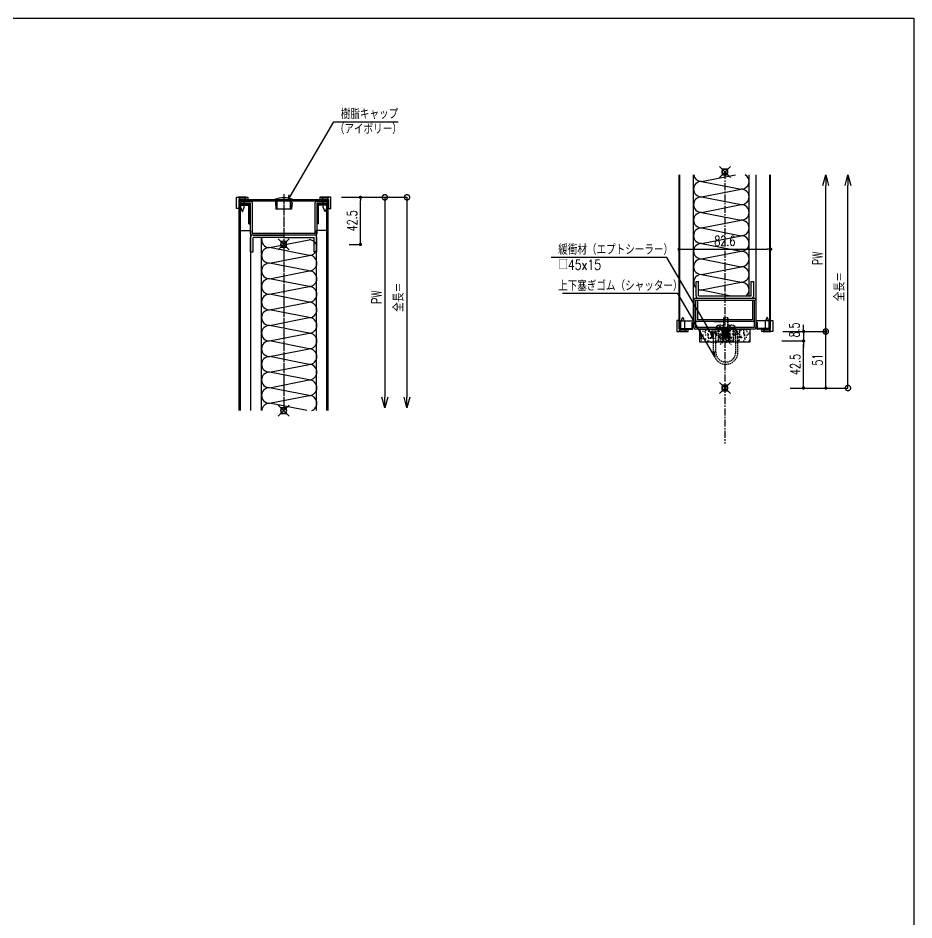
# Model space of a CAD drawing. Extents: x -275225 to 47266, y -41063 to 95295.
# Drawn here: x -228023 to -227214, y -18369 to -17555 of the extents above; entities that cross this region are included whole.
import ezdxf

# ---------------------------------------------------------------- set-up
doc = ezdxf.new("R2010")
doc.units = 0
doc.header["$LTSCALE"] = 0.2
doc.header["$PDMODE"] = 99
doc.header["$PDSIZE"] = 5
doc.linetypes.add('CENTER', pattern=[50.8, 31.75, -6.35, 6.35, -6.35])
doc.linetypes.add('HIDDEN', pattern=[9.525, 6.35, -3.175])
for name, color, linetype in [('_P18_製品', 4, 'Continuous'), ('_P18_製品寸法', 9, 'Continuous'), ('_基準', 1, 'CENTER'), ('_文字', 3, 'Continuous'), ('_製品寸法', 9, 'Continuous')]:
    doc.layers.add(name, color=color, linetype=linetype)
doc.layers.add('_ポイント', color=1, linetype='Continuous', plot=False)
doc.styles.add('OKAMURA', font='SIMPLEX.shx', dxfattribs={"width": 0.7, "bigfont": 'BIGFONT.shx'})
doc.dimstyles.new('OKAMURA-003', dxfattribs={"dimscale": 3, "dimtxt": 3, "dimasz": 1, "dimexe": 0, "dimexo": 3, "dimgap": 1, "dimtad": 1, "dimdec": 3, "dimdsep": 46, "dimtxsty": 'OKAMURA', "dimblk1": 'DOT', "dimblk2": 'DOT', "dimsah": 1, "dimcen": 0, "dimclrd": 9, "dimclre": 9, "dimclrt": 3, "dimadec": 0, "dimazin": 0, "dimtfac": 1, "dimtdec": 3, "dimtix": 1, "dimtmove": 2, "dimatfit": 3, "dimldrblk": 'NONE', "dimfxl": 0, "dimtolj": 1, "dimarcsym": 0})

# ---------------------------------------------------------------- blocks, each defined once
blk = doc.blocks.new('_DotSmall')
at = {"color": 0, "linetype": 'ByBlock', "const_width": 0.5}
blk.add_lwpolyline([(-0.0625, 0, 1), (0.0625, 0, 1)], format="xyb", close=True, dxfattribs=at)
blk = doc.blocks.new('_Open30')
at = {"color": 0, "linetype": 'ByBlock', "lineweight": -2}
for p, q in [((-1, 0.268), (0, 0)), ((0, 0), (-1, -0.268)), ((0, 0), (-1, 0))]:
    blk.add_line(p, q, dxfattribs=at)
blk = doc.blocks.new('*D449')
at = {"layer": '_製品寸法', "color": 9, "lineweight": -2, "transparency": 16777216}
for p, q in [((52.3, 42.5), (91.33, 42.5)), ((91.33, 42.5), (91.33, -137.9))]:
    blk.add_line(p, q, dxfattribs=at)
at = {"layer": 'Defpoints', "color": 0, "transparency": 16777216}
for p in [(43.3, 42.5), (41.3, -147.5), (91.33, -147.5)]:
    blk.add_point(p, dxfattribs=at)
at = {"layer": '_製品寸法', "color": 9, "lineweight": -2, "transparency": 16777216, "xscale": 9.600000000000001, "yscale": 9.600000000000001, "zscale": 9.600000000000001}
for name, p, rotation in [('_DotSmall', (91.33, 42.5), 90), ('_Open30', (91.33, -147.5), 270)]:
    blk.add_blockref(name, p, dxfattribs=dict(at, rotation=rotation))
at = {"layer": '_製品寸法', "color": 3, "transparency": 16777216, "insert": (83.83, -47.7), "char_height": 9, "attachment_point": 5, "rotation": 90, "style": 'OKAMURA'}
blk.add_mtext('\\A1;PW', dxfattribs=at)
blk = doc.blocks.new('_None')
blk = doc.blocks.new('_DOT')
at = {"color": 0, "linetype": 'ByBlock'}
blk.add_line((-0.5, 0), (-1, 0), dxfattribs=at)
at = {"color": 0, "linetype": 'ByBlock', "const_width": 0.5}
blk.add_lwpolyline([(-0.25, 0, 1), (0.25, 0, 1)], format="xyb", close=True, dxfattribs=at)
blk = doc.blocks.new('*D450')
at = {"layer": '_製品寸法', "color": 9, "lineweight": -2, "transparency": 16777216}
for p, q in [((52.3, 42.5), (69.28, 42.5)), ((69.28, 3), (69.28, 39.5)), ((59, 0), (69.28, 0))]:
    blk.add_line(p, q, dxfattribs=at)
at = {"layer": 'Defpoints', "color": 0, "transparency": 16777216}
for p in [(43.3, 42.5), (69.28, 42.5), (50, 0)]:
    blk.add_point(p, dxfattribs=at)
at = {"layer": '_製品寸法', "color": 9, "lineweight": -2, "transparency": 16777216, "xscale": 3, "yscale": 3, "zscale": 3}
for p, rotation in [((69.28, 42.5), 90), ((69.28, 0), 270)]:
    blk.add_blockref('_DOT', p, dxfattribs=dict(at, rotation=rotation))
at = {"layer": '_製品寸法', "color": 3, "transparency": 16777216, "insert": (61.78, 21.25), "char_height": 9, "attachment_point": 5, "rotation": 90, "style": 'OKAMURA'}
blk.add_mtext('\\A1;42.5', dxfattribs=at)
blk = doc.blocks.new('SS_FEW')
at = {"color": 6, "linetype": 'ByBlock'}
for p, q in [((-7.5, 5.2), (-7, 9.7)), ((-7, 9.7), (-7, 10.7)), ((-7, 10.7), (7, 10.7)), ((-6.5, 9.7), (-7, 9.7)), ((-6.5, 9.7), (-6.5, 2)), ((-6, 10.7), (-6, 2)), ((6, 10.7), (6, 2)), ((6.5, 9.7), (6.5, 2)), ((6.5, 9.7), (7, 9.7)), ((7, 9.7), (7, 10.7)), ((7, 9.7), (7, 10.7)), ((7.5, 5.2), (7, 9.7)), ((8.35, 2), (-8.35, 2)), ((-7.25, 5.2), (-7.5, 5.2)), ((-7.25, 4.4), (-7.25, 5.2)), ((-7.25, 4.4), (-7, 4.4)), ((-7, 4.4), (-7, 2.8)), ((-6.5, 2.8), (-7, 2.8)), ((6.5, 2.8), (7, 2.8)), ((7, 4.4), (7, 2.8)), ((7.25, 4.4), (7, 4.4)), ((7.25, 4.4), (7.25, 5.2)), ((7.25, 5.2), (7.5, 5.2))]:
    blk.add_line(p, q, dxfattribs=at)
blk.add_arc((0, 22.99), 22.59, 248.30531, 291.6947, dxfattribs=at)
at = {"layer": '_P18_製品'}
for p, q in [((-40.3, 192.5), (-40.3, 7.07)), ((-39.1, 192.5), (-39.1, 7.07)), ((-29.6, 192.5), (-29.6, 29.85)), ((19.9, 192.5), (19.9, 36.31)), ((29.6, 192.5), (29.6, 29.85)), ((39.1, 192.5), (39.1, 7.05)), ((40.3, 192.5), (40.3, 7.07)), ((-29.95, 49.07), (-27.64, 49.07)), ((-29.95, 49.07), (-29.95, 36.31)), ((-27.64, 49.07), (-27.64, 36.31)), ((27.64, 49.07), (27.64, 36.31)), ((29.95, 49.07), (27.64, 49.07)), ((29.95, 49.07), (29.95, 36.31)), ((0, 36.31), (-27.64, 36.31)), ((-27.64, 34), (0, 34)), ((0, 36.31), (27.64, 36.31)), ((27.64, 34), (0, 34)), ((-39.1, 29.85), (-29.6, 29.85)), ((39.1, 29.85), (29.6, 29.85)), ((-31.5, 23.85), (-31.5, 7.05)), ((-31.5, 23.85), (-30.3, 23.85)), ((-30.3, 23.85), (-30.3, 7.07)), ((30.3, 23.85), (30.3, 7.07)), ((31.5, 23.85), (30.3, 23.85)), ((31.5, 23.85), (31.5, 7.05)), ((-39.1, 7.05), (-31.5, 7.05)), ((-39.1, 5.85), (-31.5, 5.85)), ((39.1, 7.05), (31.5, 7.05)), ((39.1, 5.85), (31.5, 5.85))]:
    blk.add_line(p, q, dxfattribs=at)
at = {"layer": '_P18_製品', "color": 6}
for p, q in [((-20.86, 192.5), (12.87, 185.88)), ((12.87, 185.88), (-22.92, 178.85)), ((-22.92, 178.85), (12.87, 171.82)), ((12.87, 171.82), (-22.92, 164.8)), ((-22.92, 164.8), (12.87, 157.77)), ((12.87, 157.77), (-22.92, 150.74)), ((-22.92, 150.74), (12.87, 143.71)), ((12.87, 143.71), (-22.92, 136.69)), ((-22.92, 136.69), (12.87, 129.66)), ((12.87, 129.66), (-22.92, 122.63)), ((-22.92, 122.63), (12.87, 115.6)), ((12.87, 115.6), (-22.92, 108.58)), ((-22.92, 108.58), (12.87, 101.55)), ((12.87, 101.55), (-22.92, 94.52)), ((-22.92, 94.52), (12.87, 87.49)), ((12.87, 87.49), (-22.92, 80.47)), ((-22.92, 80.47), (12.87, 73.44)), ((12.87, 73.44), (-22.92, 66.41)), ((-22.92, 66.41), (12.87, 59.38)), ((12.87, 59.38), (-22.92, 52.36)), ((-22.92, 52.36), (12.87, 45.33)), ((12.87, 45.33), (-22.92, 38.3))]:
    blk.add_line(p, q, dxfattribs=at)
at = {"layer": '_P18_製品'}
blk.add_lwpolyline([(-40.3, 3.6), (-40.3, 5.2), (-30, 5.2), (-30, 32.4, -0.414214), (-28.4, 34), (28.4, 34, -0.414214), (30, 32.4), (30, 5.2), (40.3, 5.2), (40.3, 3.6), (30, 3.6, -0.414214), (28.4, 5.2), (28.4, 32.4), (-28.4, 32.4), (-28.4, 5.2, -0.414214), (-30, 3.6)], format="xyb", close=True, dxfattribs=at)
for points in [[(-42.5, 10), (-42.5, 0), (-32.5, 0), (-32.5, 2), (-40.5, 2), (-40.5, 10)], [(42.5, 10), (42.5, 0), (32.5, 0), (32.5, 2), (40.5, 2), (40.5, 10)], [(-40.3, 2), (-40.3, 3.6), (40.3, 3.6), (40.3, 2)]]:
    blk.add_lwpolyline(points, close=True, dxfattribs=at)
at = {"layer": '_P18_製品', "color": 6, "linetype": 'ByBlock'}
for points in [[(-35.55, 2.01), (-39.05, 2.01), (-39.05, 8.78), (-37.3, 13), (-35.55, 8.78)], [(35.55, 2.01), (39.05, 2.01), (39.05, 8.78), (37.3, 13), (35.55, 8.78)], [(-33.8, 0.26), (-40.8, 0.26), (-39.05, 2.01), (-35.55, 2.01)], [(-40.8, 0.26), (-33.8, 0.26), (-33.8, 0), (-40.8, 0)], [(33.8, 0.26), (40.8, 0.26), (39.05, 2.01), (35.55, 2.01)], [(40.8, 0.26), (33.8, 0.26), (33.8, 0), (40.8, 0)]]:
    blk.add_lwpolyline(points, close=True, dxfattribs=at)
at = {"layer": '_P18_製品', "color": 6}
for centre, start, end in [((-22.92, 185.88), 109.56428, 270), ((12.87, 192.91), 270, 356.69029), ((12.87, 178.85), 270, 90), ((-22.92, 171.82), 90, 270), ((12.87, 164.8), 270, 90), ((-22.92, 157.77), 90, 270), ((12.87, 150.74), 270, 90), ((-22.92, 143.71), 90, 270), ((12.87, 136.69), 270, 90), ((-22.92, 129.66), 90, 270), ((-22.92, 115.6), 90, 270), ((12.87, 122.63), 270, 90), ((12.87, 108.58), 270, 90), ((-22.92, 101.55), 90, 270), ((12.87, 94.52), 270, 90), ((-22.92, 87.49), 90, 270), ((12.87, 80.47), 270, 90), ((-22.92, 73.44), 90, 270), ((12.87, 66.41), 270, 90), ((-22.92, 59.38), 90, 270), ((12.87, 52.36), 270, 90), ((-22.92, 45.33), 90, 270), ((12.87, 38.3), 343.55389, 90)]:
    blk.add_arc(centre, 7.03, start, end, dxfattribs=at)
at = {"layer": '_P18_製品'}
for centre, radius, start, end in [((-27.64, 36.31), 2.31, 180, 270), ((27.64, 36.31), 2.31, 270, 0), ((-38.7, 7.46), 1.65, 194.12583, 255.87417), ((-31.9, 7.46), 1.65, 284.12583, 345.87417), ((31.9, 7.46), 1.65, 194.12583, 255.87417), ((38.7, 7.46), 1.65, 284.12583, 345.87417)]:
    blk.add_arc(centre, radius, start, end, dxfattribs=at)
at = {"layer": '_ポイント'}
for p in [(0, 192.5), (0, 42.5)]:
    blk.add_point(p, dxfattribs=at)
at = {"layer": '_基準'}
blk.add_line((0, 0), (0, 192.5), dxfattribs=at)
blk = doc.blocks.new('*D451')
at = {"layer": '_製品寸法', "color": 9, "lineweight": -2, "transparency": 16777216}
for p, q in [((85.57, 42.5), (111.33, 42.5)), ((111.33, 42.5), (111.33, -137.9))]:
    blk.add_line(p, q, dxfattribs=at)
at = {"layer": 'Defpoints', "color": 0, "transparency": 16777216}
for p in [(76.57, 42.5), (64.97, -147.5), (111.33, -147.5)]:
    blk.add_point(p, dxfattribs=at)
at = {"layer": '_製品寸法', "color": 9, "lineweight": -2, "transparency": 16777216, "xscale": 9.600000000000001, "yscale": 9.600000000000001, "zscale": 9.600000000000001}
for name, p, rotation in [('_DotSmall', (111.33, 42.5), 90), ('_Open30', (111.33, -147.5), 270)]:
    blk.add_blockref(name, p, dxfattribs=dict(at, rotation=rotation))
at = {"layer": '_製品寸法', "color": 3, "transparency": 16777216, "insert": (103.83, -47.7), "char_height": 9, "attachment_point": 5, "rotation": 90, "style": 'OKAMURA'}
blk.add_mtext('\\A1;全長＝', dxfattribs=at)
blk = doc.blocks.new('*D1657')
at = {"layer": '_製品寸法', "color": 9, "lineweight": -2, "transparency": 16777216}
for p, q in [((-41.3, 70), (-41.3, 125.25)), ((-38.3, 125.25), (38.3, 125.25)), ((41.3, 70), (41.3, 125.25))]:
    blk.add_line(p, q, dxfattribs=at)
at = {"layer": 'Defpoints', "color": 0, "transparency": 16777216}
for p in [(41.3, 125.25), (-41.3, 61), (41.3, 61)]:
    blk.add_point(p, dxfattribs=at)
at = {"layer": '_製品寸法', "color": 9, "lineweight": -2, "transparency": 16777216, "xscale": 3, "yscale": 3, "zscale": 3, "rotation": 180}
blk.add_blockref('_DOT', (-41.3, 125.25), dxfattribs=at)
at = {"layer": '_製品寸法', "color": 9, "lineweight": -2, "transparency": 16777216, "xscale": 3, "yscale": 3, "zscale": 3}
blk.add_blockref('_DOT', (41.3, 125.25), dxfattribs=at)
at = {"layer": '_製品寸法', "color": 3, "transparency": 16777216, "insert": (0, 132.75), "char_height": 9, "attachment_point": 5, "style": 'OKAMURA'}
blk.add_mtext('\\A1;82.6', dxfattribs=at)
blk = doc.blocks.new('*D1658')
at = {"layer": '_製品寸法', "color": 9, "lineweight": -2, "transparency": 16777216}
for p, q in [((62.04, 42.5), (71.04, 42.5)), ((71.04, 3), (71.04, 39.5)), ((62.12, 0), (71.04, 0))]:
    blk.add_line(p, q, dxfattribs=at)
at = {"layer": 'Defpoints', "color": 0, "transparency": 16777216}
for p in [(71.04, 42.5), (71.04, 42.5), (71.12, 0)]:
    blk.add_point(p, dxfattribs=at)
at = {"layer": '_製品寸法', "color": 9, "lineweight": -2, "transparency": 16777216, "xscale": 3, "yscale": 3, "zscale": 3}
for p, rotation in [((71.04, 42.5), 90), ((71.04, 0), 270)]:
    blk.add_blockref('_DOT', p, dxfattribs=dict(at, rotation=rotation))
at = {"layer": '_製品寸法', "color": 3, "transparency": 16777216, "insert": (63.54, 21.25), "char_height": 9, "attachment_point": 5, "rotation": 90, "style": 'OKAMURA'}
blk.add_mtext('\\A1;42.5', dxfattribs=at)
blk = doc.blocks.new('*D1659')
at = {"layer": '_製品寸法', "color": 9, "lineweight": -2, "transparency": 16777216}
for p, q in [((91.12, 51), (91.12, 182.9)), ((52.3, 51), (91.12, 51))]:
    blk.add_line(p, q, dxfattribs=at)
at = {"layer": 'Defpoints', "color": 0, "transparency": 16777216}
for p in [(41.3, 192.5), (91.12, 192.5), (43.3, 51)]:
    blk.add_point(p, dxfattribs=at)
at = {"layer": '_製品寸法', "color": 9, "lineweight": -2, "transparency": 16777216, "xscale": 9.600000000000001, "yscale": 9.600000000000001, "zscale": 9.600000000000001}
for name, p, rotation in [('_Open30', (91.12, 192.5), 90), ('_DotSmall', (91.12, 51), 270)]:
    blk.add_blockref(name, p, dxfattribs=dict(at, rotation=rotation))
at = {"layer": '_製品寸法', "color": 3, "transparency": 16777216, "insert": (83.62, 116.95), "char_height": 9, "attachment_point": 5, "rotation": 90, "style": 'OKAMURA'}
blk.add_mtext('\\A1;PW', dxfattribs=at)
blk = doc.blocks.new('*D1660')
at = {"layer": '_製品寸法', "color": 9, "lineweight": -2, "transparency": 16777216}
for p, q in [((71.04, 54), (71.04, 57)), ((52.3, 51), (71.04, 51)), ((71.04, 51), (71.04, 42.5)), ((51.5, 42.5), (71.04, 42.5)), ((71.04, 39.5), (71.04, 36.5))]:
    blk.add_line(p, q, dxfattribs=at)
at = {"layer": 'Defpoints', "color": 0, "transparency": 16777216}
for p in [(43.3, 51), (42.5, 42.5), (71.04, 42.5)]:
    blk.add_point(p, dxfattribs=at)
at = {"layer": '_製品寸法', "color": 9, "lineweight": -2, "transparency": 16777216, "xscale": 3, "yscale": 3, "zscale": 3}
for p, rotation in [((71.04, 51), 270), ((71.04, 42.5), 90)]:
    blk.add_blockref('_DOT', p, dxfattribs=dict(at, rotation=rotation))
at = {"layer": '_製品寸法', "color": 3, "transparency": 16777216, "insert": (62.83, 52.37), "char_height": 9, "attachment_point": 5, "rotation": 90, "style": 'OKAMURA'}
blk.add_mtext('\\A1;8.5', dxfattribs=at)
blk = doc.blocks.new('*D1661')
at = {"layer": '_製品寸法', "color": 9, "lineweight": -2, "transparency": 16777216}
for p, q in [((52.3, 51), (91.12, 51)), ((91.12, 3), (91.12, 48)), ((59, 0), (91.12, 0))]:
    blk.add_line(p, q, dxfattribs=at)
at = {"layer": 'Defpoints', "color": 0, "transparency": 16777216}
for p in [(43.3, 51), (91.12, 51), (50, 0)]:
    blk.add_point(p, dxfattribs=at)
at = {"layer": '_製品寸法', "color": 9, "lineweight": -2, "transparency": 16777216, "xscale": 3, "yscale": 3, "zscale": 3}
for p, rotation in [((91.12, 51), 90), ((91.12, 0), 270)]:
    blk.add_blockref('_DOT', p, dxfattribs=dict(at, rotation=rotation))
at = {"layer": '_製品寸法', "color": 3, "transparency": 16777216, "insert": (83.62, 25.5), "char_height": 9, "attachment_point": 5, "rotation": 90, "style": 'OKAMURA'}
blk.add_mtext('\\A1;51', dxfattribs=at)
blk = doc.blocks.new('A$C4103412D')
h = blk.add_hatch()
h.set_pattern_fill('AR-SAND', color=6, scale=0.1, style=0)
h.set_pattern_definition([(37.5, (-5048.712, 2657.586), (-0.160003, 4.8941324), [0, -3.8608, 0, -4.318, 0, -4.1275]), (7.5, (-5048.712, 2657.586), (4.495233, 7.168251), [0, -2.0828, 0, -3.4798, 0, -1.3335]), (327.5, (-5051.836, 2657.586), (7.9099237, 0.014372), [0, -1.27, 0, -4.572, 0, -5.969]), (317.5, (-5051.836, 2657.586), (7.6355645, 2.229293), [0, -0.635, 0, -2.9972, 0, -3.429])])
h.paths.add_polyline_path([(2, -22.5), (-9.7, -22.5), (-9.7, 22.5), (2, 22.5)])
at = {"color": 0, "linetype": 'ByBlock'}
for p, q in [((2, 40.7), (2, 29.4)), ((2.6, 41.3), (141.5, 41.3)), ((2.6, 40.7), (2.6, 29.4)), ((2.6, 40.7), (141.5, 40.7)), ((9.5, 40.7), (9.5, 28.2)), ((2, -26.4), (2, 26.4)), ((2.6, 29.4), (8, 29.4)), ((2.6, 28.8), (8, 28.8)), ((28.4, 28), (3.6, 28)), ((28.4, 26.4), (3.6, 26.4)), ((3.6, -26.4), (3.6, 26.4)), ((8, 29.4), (8, 28.8)), ((9, -24.8), (9, 24.8)), ((9.5, 28.2), (141.5, 28.2)), ((28.4, 24.8), (10.6, 24.8)), ((10.6, -24.8), (10.6, 24.8)), ((28.4, 26.4), (28.4, -26.4)), ((30, 26.4), (30, -26.4)), ((32.3, 26), (45, 26)), ((45, 26), (45, 23.7)), ((30, 23.7), (30, -23.7)), ((32.3, 23.7), (45, 23.7)), ((32.3, 23.7), (32.3, -23.7)), ((9, 10), (9, 0)), ((9, -10), (9, 0)), ((2, -26.4), (2, -6.5)), ((32.3, -23.7), (45, -23.7)), ((45, -23.7), (45, -26)), ((2, -40.7), (2, -29.4)), ((2.6, -28.8), (8, -28.8)), ((2.6, -40.7), (2.6, -29.4)), ((2.6, -29.4), (8, -29.4)), ((28.43, -26.4), (3.6, -26.4)), ((28.4, -28), (3.6, -28)), ((8, -29.4), (8, -28.8)), ((9.5, -40.7), (9.5, -28.2)), ((9.5, -28.2), (141.5, -28.2)), ((28.4, -24.8), (10.6, -24.8)), ((28.4, -26.4), (10.6, -26.4)), ((32.3, -26), (45, -26)), ((2.6, -40.7), (141.5, -40.7)), ((2.6, -41.3), (141.5, -41.3))]:
    blk.add_line(p, q, dxfattribs=at)
at = {"color": 6, "linetype": 'ByBlock'}
for p, q in [((37.5, 21.2), (32.3, -5.54)), ((37.5, 21.2), (44.5, -14.8)), ((51.5, 21.2), (44.5, -14.8)), ((51.5, 21.2), (58.5, -14.8)), ((65.5, 21.2), (58.5, -14.8)), ((65.5, 21.2), (72.5, -14.8)), ((79.5, 21.2), (72.5, -14.8)), ((79.5, 21.2), (86.5, -14.8)), ((93.5, 21.2), (86.5, -14.8)), ((93.5, 21.2), (100.5, -14.8)), ((107.5, 21.2), (100.5, -14.8)), ((107.5, 21.2), (114.5, -14.8)), ((121.5, 21.2), (114.5, -14.8)), ((121.5, 21.2), (128.5, -14.8)), ((135.5, 21.2), (128.5, -14.8)), ((135.5, 21.2), (141.5, -9.66)), ((32.3, -21.8), (141.5, -21.8))]:
    blk.add_line(p, q, dxfattribs=at)
at = {"color": 0, "linetype": 'ByBlock'}
for points in [[(10, 43.3), (0, 43.3), (0, 33.3), (2, 33.3), (2, 41.3), (10, 41.3)], [(10, -43.3), (0, -43.3), (0, -33.3), (2, -33.3), (2, -41.3), (10, -41.3)]]:
    blk.add_lwpolyline(points, close=True, dxfattribs=at)
at = {"color": 6, "linetype": 'ByBlock'}
for points in [[(0.26, 41.6), (0.26, 34.6), (0, 34.6), (0, 41.6)], [(0.26, 34.6), (0.26, 41.6), (2.01, 39.85), (2.01, 36.35)], [(2.01, 36.35), (2.01, 39.85), (8.78, 39.85), (13, 38.1), (8.78, 36.35)], [(0.26, -41.6), (0.26, -34.6), (0, -34.6), (0, -41.6)], [(0.26, -34.6), (0.26, -41.6), (2.01, -39.85), (2.01, -36.35)], [(2.01, -36.35), (2.01, -39.85), (8.78, -39.85), (13, -38.1), (8.78, -36.35)]]:
    blk.add_lwpolyline(points, close=True, dxfattribs=at)
at = {"color": 6}
blk.add_lwpolyline([(2, -22.5), (-9.7, -22.5), (-9.7, 22.5), (2, 22.5)], close=True, dxfattribs=at)
at = {"color": 0, "linetype": 'ByBlock'}
for centre, radius, start, end in [((2.6, 40.7), 0.6, 90, 180), ((2.6, 29.4), 0.6, 180, 270), ((3.6, 26.4), 1.6, 90, 180), ((10.6, 24.8), 1.6, 90, 180), ((28.4, 26.4), 1.6, 360, 90), ((32.3, 23.7), 2.3, 90, 180), ((32.3, -23.7), 2.3, 180, 270), ((3.6, -26.4), 1.6, 180, 270), ((2.6, -29.4), 0.6, 90, 180), ((10.6, -24.8), 1.6, 180, 270), ((28.4, -26.4), 1.6, 270, 360), ((2.6, -40.7), 0.6, 180, 270)]:
    blk.add_arc(centre, radius, start, end, dxfattribs=at)
at = {"color": 6, "linetype": 'ByBlock'}
for centre, start, end in [((44.5, 21.2), 0, 136.70823), ((58.5, 21.2), 0, 180), ((72.5, 21.2), 0, 180), ((86.5, 21.2), 0, 180), ((100.5, 21.2), 0, 180), ((114.5, 21.2), 0, 180), ((128.5, 21.2), 0, 180), ((142.5, 21.2), 98.21321, 180), ((30.5, 21.2), 0, 20.9248), ((44.5, 21.2), 159.0752, 180), ((37.5, -14.8), 222.02445, 0), ((51.5, -14.8), 180, 0), ((65.5, -14.8), 180, 0), ((79.5, -14.8), 180, 0), ((93.5, -14.8), 180, 0), ((107.5, -14.8), 180, 0), ((121.5, -14.8), 180, 0), ((135.5, -14.8), 180, 328.99728)]:
    blk.add_arc(centre, 7, start, end, dxfattribs=at)
at = {"layer": '_ポイント'}
for p in [(-51, 0), (0, 0), (144, 0)]:
    blk.add_point(p, dxfattribs=at)
blk = doc.blocks.new('A$C22CC3D04')
at = {"layer": '_P18_製品', "color": 5, "linetype": 'HIDDEN'}
for p, q in [((-19.200262, 53.500021), (-0.200252, 53.5)), ((-19.200262, 51.500021), (-2.200252, 51.5)), ((2.399724, 49.499992), (-9.600276, 49.49999)), ((-9.600276, 49.49999), (-9.600275, 45.49999)), ((2.399724, 49.150017), (-9.600276, 49.150015)), ((-5.600246, 55.100005), (-0.200252, 55.100006)), ((-5.600246, 53.499999), (-5.600246, 55.100005)), ((-3.800252, 51.5), (-3.800251, 49.5)), ((-2.200252, 51.5), (-2.200252, 49.5)), ((-0.200252, 49.5), (-0.200252, 53.5)), ((1.399724, 51.300003), (2.399724, 51.300003)), ((1.399755, 49.5), (1.399754, 53.5)), ((2.399725, 43.699997), (2.399724, 51.300003)), ((2.399724, 50.999992), (3.51917, 50.90197)), ((2.399724, 50.999992), (3.51917, 50.90197)), ((2.399724, 50.999992), (2.399725, 43.999992)), ((2.399724, 45.849968), (-9.600275, 45.849966)), ((2.399724, 45.499993), (-9.600275, 45.49999)), ((-4.300251, 46.499999), (-3.992145, 46.499999)), ((-4.300251, 38.5), (-4.300251, 46.499999)), ((-2.000247, 44.499999), (-3.992145, 46.499999)), ((-3.992145, 38.5), (-3.992145, 46.499999)), ((-3.80025, 39.50003), (-3.800251, 45.5)), ((-2.20025, 39.50003), (-2.200251, 45.5)), ((11.699749, 44.499999), (-2.000247, 44.499999)), ((-2.000247, 40.499999), (-2.000247, 44.499999)), ((11.699749, 44.150024), (-2.000247, 44.150024)), ((11.699749, 40.849975), (-2.000247, 40.849975)), ((-0.20025, 39.5), (-0.200251, 45.5)), ((1.399725, 43.699997), (2.399725, 43.699997)), ((1.399725, 41.300003), (2.399725, 41.300003)), ((1.399755, 39.5), (1.399755, 45.5)), ((2.399725, 43.999992), (3.519171, 44.098015)), ((2.399725, 43.999992), (3.519171, 44.098015)), ((2.399726, 33.699997), (2.399725, 41.300003)), ((2.399725, 40.999992), (3.519171, 40.90197)), ((2.399725, 33.999992), (2.399726, 40.999992)), ((2.399726, 40.999992), (3.519172, 40.90197)), ((11.699749, 40.499999), (11.699749, 44.499999)), ((-19.200262, 33.500021), (-2.200249, 33.5)), ((2.399725, 39.499993), (-9.600275, 39.49999)), ((-9.600274, 35.49999), (-9.600275, 39.49999)), ((2.399725, 39.150017), (-9.600275, 39.150015)), ((2.399726, 35.849968), (-9.600274, 35.849966)), ((2.399726, 35.499992), (-9.600274, 35.49999)), ((-4.300251, 38.5), (-4.00008, 38.5)), ((-4.00008, 38.5), (-2.000247, 40.499999)), ((-3.80025, 33.5), (-3.80025, 35.5)), ((-2.200249, 33.5), (-2.20025, 35.5)), ((11.699749, 40.499999), (-2.000247, 40.499999)), ((-0.20025, 35.5), (-0.200249, 31.5)), ((1.999752, 35), (0.799755, 35)), ((1.399726, 33.699997), (2.399726, 33.699997)), ((1.399755, 35.5), (1.399757, 31.5)), ((2.399725, 33.999992), (3.519171, 34.098015)), ((2.399726, 33.999992), (3.519172, 34.098015)), ((-19.200262, 31.500021), (-0.200249, 31.5)), ((-5.600258, 29.899993), (-5.600258, 31.499999)), ((-5.600258, 29.899993), (-0.200249, 29.899994))]:
    blk.add_line(p, q, dxfattribs=at)
for centre, radius, start, end in [((-19.200262, 42.499997), 11, 90, 270), ((-19.200262, 42.499997), 9, 90, 270), ((-2.200252, 51.5), 2, 0, 90), ((-0.200252, 53.5), 1.6, 0, 90), ((3.405843, 49.607049), 1.299999, 15.880188, 84.998886), ((-4.000269, 47.499992), 9.000009, 344.119385, 15.880646), ((3.405859, 45.392937), 1.300007, 275.000427, 344.119904), ((3.405859, 39.607048), 1.300007, 15.880066, 84.999542), ((-2.200249, 33.5), 2, 270, 0), ((3.405845, 35.392937), 1.299999, 275.001099, 344.119797), ((-4.000268, 37.499992), 9.000009, 344.119354, 15.880615), ((-0.200249, 31.5), 1.6, 270, 0)]:
    blk.add_arc(centre, radius, start, end, dxfattribs=at)
for p in [(-7.400257, 42.5), (-3.800251, 42.5), (-2.200249, 42.5)]:
    blk.add_point(p, dxfattribs=at)
blk = doc.blocks.new('*D1662')
at = {"layer": '_製品寸法', "color": 9, "lineweight": -2, "transparency": 16777216}
for p, q in [((111.12, 0), (111.12, 182.9)), ((85.36, 0), (111.12, 0))]:
    blk.add_line(p, q, dxfattribs=at)
at = {"layer": 'Defpoints', "color": 0, "transparency": 16777216}
for p in [(41.3, 192.5), (111.12, 192.5), (76.36, 0)]:
    blk.add_point(p, dxfattribs=at)
at = {"layer": '_製品寸法', "color": 9, "lineweight": -2, "transparency": 16777216, "xscale": 9.600000000000001, "yscale": 9.600000000000001, "zscale": 9.600000000000001}
for name, p, rotation in [('_Open30', (111.12, 192.5), 90), ('_DotSmall', (111.12, 0), 270)]:
    blk.add_blockref(name, p, dxfattribs=dict(at, rotation=rotation))
at = {"layer": '_製品寸法', "color": 3, "transparency": 16777216, "insert": (103.62, 91.45), "char_height": 9, "attachment_point": 5, "rotation": 90, "style": 'OKAMURA'}
blk.add_mtext('\\A1;全長＝', dxfattribs=at)
blk = doc.blocks.new('*U448')
at = {"layer": '_ポイント'}
blk.add_point((0, 0), dxfattribs=at)
at = {"layer": '_基準'}
blk.add_line((0, 45.4446), (0, -150), dxfattribs=at)
at = {"layer": '_文字', "color": 9}
blk.add_lwpolyline([(4.7273, 44.8493), (3.8033, 39.6093), (45.3082, 110.7463), (103.4083, 110.7463)], dxfattribs=at)
at = {"rotation": 180}
blk.add_blockref('SS_FEW', (0, 42.5), dxfattribs=at)
at = {"layer": '_文字', "style": 'OKAMURA', "width": 0.8}
for s, p in [('樹脂キャップ', (51.5378, 113.249)), ('（アイボリー）', (46.1653, 99.6727))]:
    blk.add_text(s, height=9, dxfattribs=at).set_placement(p)
at = {"layer": '_製品寸法'}
for base, p1, p2, angle, text, picture, middle in [((91.3281, -147.5), (43.3, 42.5), (41.2999, -147.5), 90, 'PW', '*D449', (83.8281, -47.7)), ((111.3281, -147.5), (76.5709, 42.5), (64.9709, -147.5), 270, '全長＝', '*D451', (103.8281, -47.7))]:
    dim = blk.add_linear_dim(base=base, p1=p1, p2=p2, angle=angle, text=text, dimstyle='OKAMURA-003', override={"dimasz": 3.2, "dimblk1": 'DotSmall', "dimblk2": 'Open30', "dimse2": 1}, dxfattribs=at)
    dim.commit()
    dim.dimension.update_dxf_attribs({"geometry": picture, "text_midpoint": middle})
dim = blk.add_linear_dim(base=(69.2784, 42.5), p1=(50, 0), p2=(43.3, 42.5), angle=270, dimstyle='OKAMURA-003', dxfattribs=at)
dim.commit()
dim.dimension.update_dxf_attribs({"geometry": '*D450', "text_midpoint": (61.7784, 21.25)})
blk = doc.blocks.new('*U1656')
at = {"layer": '_基準'}
blk.add_line((0, 195), (0, -50), dxfattribs=at)
at = {"layer": '_文字', "color": 9}
for points in [[(-11.8254, 51.9594), (-10.9014, 46.7193), (-52.4063, 117.8563), (-156.7076, 117.8563)], [(-10.0367, 33.4401), (-9.1127, 28.2), (-42.3831, 85.2235), (-146.6844, 85.2235)]]:
    blk.add_lwpolyline(points, dxfattribs=at)
at = {"layer": '_P18_製品', "rotation": 90}
for name, p in [('A$C4103412D', (0, 51)), ('A$C22CC3D04', (43.3, 51.6002))]:
    blk.add_blockref(name, p, dxfattribs=at)
at = {"layer": '_文字', "style": 'OKAMURA', "width": 0.8}
for s, p in [('緩衝材（エプトシーラー）', (-150.478, 120.3591)), ('□45x15', (-150.3659, 106.7827)), ('上下塞ぎゴム（シャッター）', (-150.5601, 87.7263))]:
    blk.add_text(s, height=9, dxfattribs=at).set_placement(p)
at = {"layer": '_製品寸法'}
for base, p1, p2, angle, text, picture, middle in [((91.1185, 192.5), (43.3, 51), (41.2999, 192.5), 270, 'PW', '*D1659', (83.6185, 116.95)), ((111.1185, 192.5), (76.3613, 0), (41.3, 192.5), 90, '全長＝', '*D1662', (103.6185, 91.45))]:
    dim = blk.add_linear_dim(base=base, p1=p1, p2=p2, angle=angle, text=text, dimstyle='OKAMURA-003', override={"dimasz": 3.2, "dimblk1": 'DotSmall', "dimblk2": 'Open30', "dimse2": 1}, dxfattribs=at)
    dim.commit()
    dim.dimension.update_dxf_attribs({"geometry": picture, "text_midpoint": middle})
for base, p1, p2, angle, picture, middle in [((41.3, 125.2508), (-41.3, 61), (41.3, 61), 180, '*D1657', (0, 132.7508)), ((91.1185, 51), (50, 0), (43.3, 51), 90, '*D1661', (83.6185, 25.5)), ((71.0376, 42.5), (71.1185, 0), (71.0376, 42.5), 90, '*D1658', (63.5376, 21.25))]:
    dim = blk.add_linear_dim(base=base, p1=p1, p2=p2, angle=angle, dimstyle='OKAMURA-003', dxfattribs=at)
    dim.commit()
    dim.dimension.update_dxf_attribs({"geometry": picture, "text_midpoint": middle})
dim = blk.add_linear_dim(base=(71.0376, 42.5), p1=(43.3, 51), p2=(42.5, 42.5), angle=90, dimstyle='OKAMURA-003', dxfattribs=at)
dim.commit()
dim.dimension.update_dxf_attribs({"geometry": '*D1660', "text_midpoint": (62.8343, 52.3737), "dimtype": 160})

msp = doc.modelspace()

# ---------------------------------------------------------------- linework, layer by layer
at = {"layer": '_P18_製品寸法'}
msp.add_lwpolyline([(-227214.41, -20359.55), (-229686.57, -20359.55), (-229686.57, -17554.91), (-227214.41, -17554.91)], close=True, dxfattribs=at)

# ---------------------------------------------------------------- block references
at = {"layer": '_P18_製品'}
for name, p in [('*U448', (-227783.48, -17759.22)), ('*U1656', (-227385.13, -17888.82))]:
    msp.add_blockref(name, p, dxfattribs=at)

doc.saveas('drawing.dxf')
